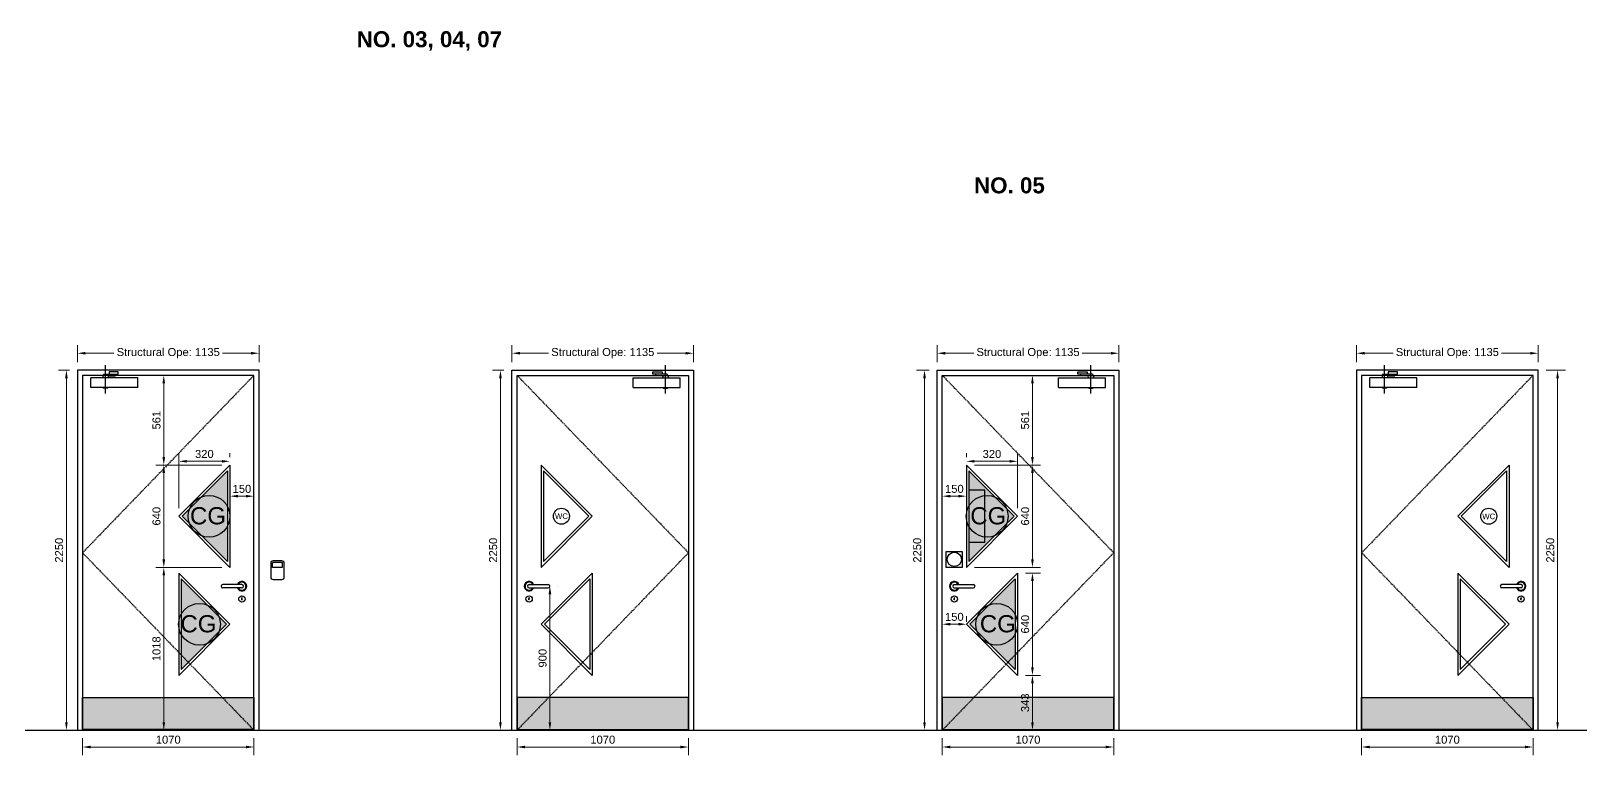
# Model space of a CAD drawing. Header units: inches. Extents: x -48459 to 205009, y 10398 to 54474.
# Drawn here: x 81900 to 91586, y 24313 to 28838 of the extents above; entities that cross this region are included whole.
import ezdxf

# ---------------------------------------------------------------- set-up
doc = ezdxf.new("R2010")
doc.units = ezdxf.units.IN
doc.header["$MEASUREMENT"] = 0
doc.linetypes.add('14-08 - Household Unit Master X-ref$0$DASHED2', pattern=[9.525, 6.35, -3.175])
for name, color, linetype in [('AR- ROOM NAMES', 3, 'Continuous'), ('AR-DOOR-', 8, 'Continuous'), ('AR-DOOR-HATCH', 9, 'Continuous'), ('AR-TEXT-DOORS', 8, 'Continuous'), ('MS-DIM', 8, 'Continuous'), ('QSS ELEVATION 2', 2, 'Continuous'), ('QSS ELEVATION 4', 8, 'Continuous')]:
    doc.layers.add(name, color=color, linetype=linetype)
doc.layers.add('Non Plotted', color=255, linetype='Continuous', lineweight=5, plot=False)
doc.styles.add('Arial', font='arial.ttf')
doc.styles.add('MS_1.200_6.0mm', font='arial.ttf', dxfattribs={"height": 1200})
doc.styles.add('PS_5mm', font='arial.ttf', dxfattribs={"height": 5})
doc.dimstyles.new('MS_1.20_2.5mm', dxfattribs={"dimtxt": 50, "dimasz": 50, "dimexe": 50, "dimexo": 50, "dimgap": 20, "dimtad": 1, "dimtoh": 1, "dimdec": 0, "dimdsep": 46, "dimtxsty": 'Arial', "dimcen": 50, "dimclrd": 256, "dimclre": 256, "dimclrt": 4, "dimadec": 0, "dimazin": 0, "dimtfac": 1, "dimtdec": 0, "dimtix": 1, "dimtmove": 2, "dimatfit": 2, "dimfxl": 1, "dimlwd": 18, "dimlwe": 18, "dimarcsym": 0})

# ---------------------------------------------------------------- blocks, each defined once
blk = doc.blocks.new('*D275')
at = {"layer": 'Defpoints', "color": 0, "transparency": 16777216}
for p in [(86040.6, 26823.9), (84905.6, 26717.7), (86040.6, 26717.7)]:
    blk.add_point(p, dxfattribs=at)
at = {"layer": 'MS-DIM', "lineweight": 18, "transparency": 16777216}
for p, q in [((84905.6, 26767.7), (84905.6, 26873.9)), ((86040.6, 26767.7), (86040.6, 26873.9)), ((84955.6, 26823.9), (85133.8, 26823.9)), ((85990.6, 26823.9), (85812.4, 26823.9))]:
    blk.add_line(p, q, dxfattribs=at)
at = {"layer": 'MS-DIM', "transparency": 16777216}
for points in [[(84955.6, 26832.2), (84955.6, 26815.6), (84905.6, 26823.9)], [(85990.6, 26832.2), (85990.6, 26815.6), (86040.6, 26823.9)]]:
    blk.add_solid(points, dxfattribs=at)
at = {"layer": 'MS-DIM', "color": 4, "transparency": 16777216, "insert": (85473.1, 26823.9), "char_height": 50, "attachment_point": 5, "style": 'Arial'}
blk.add_mtext('Structural Ope: 1135', dxfattribs=at)
blk = doc.blocks.new('*D276')
at = {"layer": 'Defpoints', "color": 0, "transparency": 16777216}
for p in [(84905.6, 26717.7), (84833.5, 24467.7), (84905.6, 24467.7)]:
    blk.add_point(p, dxfattribs=at)
at = {"layer": 'MS-DIM', "lineweight": 18, "transparency": 16777216}
for p, q in [((84855.6, 26717.7), (84783.5, 26717.7)), ((84833.5, 26667.7), (84833.5, 24517.7)), ((84855.6, 24467.7), (84783.5, 24467.7))]:
    blk.add_line(p, q, dxfattribs=at)
at = {"layer": 'MS-DIM', "transparency": 16777216}
for points in [[(84825.2, 26667.7), (84841.8, 26667.7), (84833.5, 26717.7)], [(84825.2, 24517.7), (84841.8, 24517.7), (84833.5, 24467.7)]]:
    blk.add_solid(points, dxfattribs=at)
at = {"layer": 'MS-DIM', "color": 4, "transparency": 16777216, "insert": (84788, 25592.7), "char_height": 50, "attachment_point": 5, "rotation": 90, "style": 'Arial'}
blk.add_mtext('2250', dxfattribs=at)
blk = doc.blocks.new('*D277')
at = {"layer": 'Defpoints', "color": 0, "transparency": 16777216}
for p in [(84937.6, 24467.7), (86008.6, 24467.7), (86008.6, 24362.5)]:
    blk.add_point(p, dxfattribs=at)
at = {"layer": 'MS-DIM', "lineweight": 18, "transparency": 16777216}
for p, q in [((84937.6, 24417.7), (84937.6, 24312.5)), ((86008.6, 24417.7), (86008.6, 24312.5)), ((84987.6, 24362.5), (85958.6, 24362.5))]:
    blk.add_line(p, q, dxfattribs=at)
at = {"layer": 'MS-DIM', "transparency": 16777216}
for points in [[(84987.6, 24370.9), (84987.6, 24354.2), (84937.6, 24362.5)], [(85958.6, 24370.9), (85958.6, 24354.2), (86008.6, 24362.5)]]:
    blk.add_solid(points, dxfattribs=at)
at = {"layer": 'MS-DIM', "color": 4, "transparency": 16777216, "insert": (85473.1, 24408.1), "char_height": 50, "attachment_point": 5, "style": 'Arial'}
blk.add_mtext('1070', dxfattribs=at)
blk = doc.blocks.new('*D279')
at = {"layer": 'Defpoints', "color": 0, "transparency": 16777216}
for p in [(85142.6, 25367.7), (85142.6, 24467.7), (85142.6, 24467.7)]:
    blk.add_point(p, dxfattribs=at)
at = {"layer": 'MS-DIM', "lineweight": 18, "transparency": 16777216}
for p, q in [((85142.6, 25317.7), (85142.6, 24517.7)), ((85192.6, 25367.7), (85192.6, 25367.7)), ((85192.6, 24467.7), (85192.6, 24467.7))]:
    blk.add_line(p, q, dxfattribs=at)
at = {"layer": 'MS-DIM', "transparency": 16777216}
for points in [[(85134.3, 25317.7), (85150.9, 25317.7), (85142.6, 25367.7)], [(85134.3, 24517.7), (85150.9, 24517.7), (85142.6, 24467.7)]]:
    blk.add_solid(points, dxfattribs=at)
at = {"layer": 'MS-DIM', "color": 4, "transparency": 16777216, "insert": (85097.1, 24917.7), "char_height": 50, "attachment_point": 5, "rotation": 90, "style": 'Arial'}
blk.add_mtext('900', dxfattribs=at)
blk = doc.blocks.new('*D280')
at = {"layer": 'Defpoints', "color": 0, "transparency": 16777216}
for p in [(82190.2, 26823.9), (82190.2, 26717.7), (83325.2, 26717.7)]:
    blk.add_point(p, dxfattribs=at)
at = {"layer": 'MS-DIM', "lineweight": 18, "transparency": 16777216}
for p, q in [((82190.2, 26767.7), (82190.2, 26873.9)), ((83325.2, 26767.7), (83325.2, 26873.9)), ((82240.2, 26823.9), (82418.3, 26823.9)), ((83275.2, 26823.9), (83097, 26823.9))]:
    blk.add_line(p, q, dxfattribs=at)
at = {"layer": 'MS-DIM', "transparency": 16777216}
for points in [[(82240.2, 26832.2), (82240.2, 26815.6), (82190.2, 26823.9)], [(83275.2, 26832.2), (83275.2, 26815.6), (83325.2, 26823.9)]]:
    blk.add_solid(points, dxfattribs=at)
at = {"layer": 'MS-DIM', "color": 4, "transparency": 16777216, "insert": (82757.7, 26823.9), "char_height": 50, "attachment_point": 5, "style": 'Arial'}
blk.add_mtext('Structural Ope: 1135', dxfattribs=at)
blk = doc.blocks.new('*D281')
at = {"layer": 'Defpoints', "color": 0, "transparency": 16777216}
for p in [(82222.2, 24467.7), (83293.2, 24467.7), (82222.2, 24362.5)]:
    blk.add_point(p, dxfattribs=at)
at = {"layer": 'MS-DIM', "lineweight": 18, "transparency": 16777216}
for p, q in [((82222.2, 24417.7), (82222.2, 24312.5)), ((83293.2, 24417.7), (83293.2, 24312.5)), ((83243.2, 24362.5), (82272.2, 24362.5))]:
    blk.add_line(p, q, dxfattribs=at)
at = {"layer": 'MS-DIM', "transparency": 16777216}
for points in [[(82272.2, 24370.9), (82272.2, 24354.2), (82222.2, 24362.5)], [(83243.2, 24370.9), (83243.2, 24354.2), (83293.2, 24362.5)]]:
    blk.add_solid(points, dxfattribs=at)
at = {"layer": 'MS-DIM', "color": 4, "transparency": 16777216, "insert": (82757.7, 24408.1), "char_height": 50, "attachment_point": 5, "style": 'Arial'}
blk.add_mtext('1070', dxfattribs=at)
blk = doc.blocks.new('*D282')
at = {"layer": 'Defpoints', "color": 0, "transparency": 16777216}
for p in [(88697.8, 26823.9), (87562.8, 26717.7), (88697.8, 26717.7)]:
    blk.add_point(p, dxfattribs=at)
at = {"layer": 'MS-DIM', "lineweight": 18, "transparency": 16777216}
for p, q in [((87562.8, 26767.7), (87562.8, 26873.9)), ((88697.8, 26767.7), (88697.8, 26873.9)), ((87612.8, 26823.9), (87791, 26823.9)), ((88647.8, 26823.9), (88469.6, 26823.9))]:
    blk.add_line(p, q, dxfattribs=at)
at = {"layer": 'MS-DIM', "transparency": 16777216}
for points in [[(87612.8, 26832.2), (87612.8, 26815.6), (87562.8, 26823.9)], [(88647.8, 26832.2), (88647.8, 26815.6), (88697.8, 26823.9)]]:
    blk.add_solid(points, dxfattribs=at)
at = {"layer": 'MS-DIM', "color": 4, "transparency": 16777216, "insert": (88130.3, 26823.9), "char_height": 50, "attachment_point": 5, "style": 'Arial'}
blk.add_mtext('Structural Ope: 1135', dxfattribs=at)
blk = doc.blocks.new('*D283')
at = {"layer": 'Defpoints', "color": 0, "transparency": 16777216}
for p in [(87562.8, 26717.7), (87483.5, 24467.7), (87562.8, 24467.7)]:
    blk.add_point(p, dxfattribs=at)
at = {"layer": 'MS-DIM', "lineweight": 18, "transparency": 16777216}
for p, q in [((87512.8, 26717.7), (87433.5, 26717.7)), ((87483.5, 26667.7), (87483.5, 24517.7)), ((87512.8, 24467.7), (87433.5, 24467.7))]:
    blk.add_line(p, q, dxfattribs=at)
at = {"layer": 'MS-DIM', "transparency": 16777216}
for points in [[(87475.2, 26667.7), (87491.9, 26667.7), (87483.5, 26717.7)], [(87475.2, 24517.7), (87491.9, 24517.7), (87483.5, 24467.7)]]:
    blk.add_solid(points, dxfattribs=at)
at = {"layer": 'MS-DIM', "color": 4, "transparency": 16777216, "insert": (87438, 25592.7), "char_height": 50, "attachment_point": 5, "rotation": 90, "style": 'Arial'}
blk.add_mtext('2250', dxfattribs=at)
blk = doc.blocks.new('*D284')
at = {"layer": 'Defpoints', "color": 0, "transparency": 16777216}
for p in [(87594.8, 24467.7), (88665.8, 24467.7), (88665.8, 24362.5)]:
    blk.add_point(p, dxfattribs=at)
at = {"layer": 'MS-DIM', "lineweight": 18, "transparency": 16777216}
for p, q in [((87594.8, 24417.7), (87594.8, 24312.5)), ((88665.8, 24417.7), (88665.8, 24312.5)), ((87644.8, 24362.5), (88615.8, 24362.5))]:
    blk.add_line(p, q, dxfattribs=at)
at = {"layer": 'MS-DIM', "transparency": 16777216}
for points in [[(87644.8, 24370.9), (87644.8, 24354.2), (87594.8, 24362.5)], [(88615.8, 24370.9), (88615.8, 24354.2), (88665.8, 24362.5)]]:
    blk.add_solid(points, dxfattribs=at)
at = {"layer": 'MS-DIM', "color": 4, "transparency": 16777216, "insert": (88130.3, 24408.1), "char_height": 50, "attachment_point": 5, "style": 'Arial'}
blk.add_mtext('1070', dxfattribs=at)
blk = doc.blocks.new('*D285')
at = {"layer": 'Defpoints', "color": 0, "transparency": 16777216}
for p in [(90183.1, 26823.9), (90183.1, 26717.7), (91318.1, 26717.7)]:
    blk.add_point(p, dxfattribs=at)
at = {"layer": 'MS-DIM', "lineweight": 18, "transparency": 16777216}
for p, q in [((90183.1, 26767.7), (90183.1, 26873.9)), ((91318.1, 26767.7), (91318.1, 26873.9)), ((90233.1, 26823.9), (90411.3, 26823.9)), ((91268.1, 26823.9), (91089.9, 26823.9))]:
    blk.add_line(p, q, dxfattribs=at)
at = {"layer": 'MS-DIM', "transparency": 16777216}
for points in [[(90233.1, 26832.2), (90233.1, 26815.6), (90183.1, 26823.9)], [(91268.1, 26832.2), (91268.1, 26815.6), (91318.1, 26823.9)]]:
    blk.add_solid(points, dxfattribs=at)
at = {"layer": 'MS-DIM', "color": 4, "transparency": 16777216, "insert": (90750.6, 26823.9), "char_height": 50, "attachment_point": 5, "style": 'Arial'}
blk.add_mtext('Structural Ope: 1135', dxfattribs=at)
blk = doc.blocks.new('*D286')
at = {"layer": 'Defpoints', "color": 0, "transparency": 16777216}
for p in [(91318.1, 26717.7), (91318.1, 24467.7), (91439.3, 24467.7)]:
    blk.add_point(p, dxfattribs=at)
at = {"layer": 'MS-DIM', "lineweight": 18, "transparency": 16777216}
for p, q in [((91368.1, 26717.7), (91489.3, 26717.7)), ((91439.3, 26667.7), (91439.3, 24517.7)), ((91368.1, 24467.7), (91489.3, 24467.7))]:
    blk.add_line(p, q, dxfattribs=at)
at = {"layer": 'MS-DIM', "transparency": 16777216}
for points in [[(91430.9, 26667.7), (91447.6, 26667.7), (91439.3, 26717.7)], [(91430.9, 24517.7), (91447.6, 24517.7), (91439.3, 24467.7)]]:
    blk.add_solid(points, dxfattribs=at)
at = {"layer": 'MS-DIM', "color": 4, "transparency": 16777216, "insert": (91393.7, 25592.7), "char_height": 50, "attachment_point": 5, "rotation": 90, "style": 'Arial'}
blk.add_mtext('2250', dxfattribs=at)
blk = doc.blocks.new('*D287')
at = {"layer": 'Defpoints', "color": 0, "transparency": 16777216}
for p in [(90215.1, 24467.7), (91286.1, 24467.7), (90215.1, 24362.5)]:
    blk.add_point(p, dxfattribs=at)
at = {"layer": 'MS-DIM', "lineweight": 18, "transparency": 16777216}
for p, q in [((90215.1, 24417.7), (90215.1, 24312.5)), ((91286.1, 24417.7), (91286.1, 24312.5)), ((91236.1, 24362.5), (90265.1, 24362.5))]:
    blk.add_line(p, q, dxfattribs=at)
at = {"layer": 'MS-DIM', "transparency": 16777216}
for points in [[(90265.1, 24370.9), (90265.1, 24354.2), (90215.1, 24362.5)], [(91236.1, 24370.9), (91236.1, 24354.2), (91286.1, 24362.5)]]:
    blk.add_solid(points, dxfattribs=at)
at = {"layer": 'MS-DIM', "color": 4, "transparency": 16777216, "insert": (90750.6, 24408.1), "char_height": 50, "attachment_point": 5, "style": 'Arial'}
blk.add_mtext('1070', dxfattribs=at)
blk = doc.blocks.new('A$C71843C44')
at = {"layer": 'AR-DOOR-HATCH'}
blk.add_lwpolyline([(0, 100), (100, 100), (100, 0), (0, 0)], close=True, dxfattribs=at)
blk.add_circle((50, 50), 44.4, dxfattribs=at)
blk = doc.blocks.new('*D295')
at = {"layer": 'Defpoints', "color": 0, "transparency": 16777216}
for p in [(87594.8, 25930.4), (87594.8, 25894.9), (87744.8, 25894.9)]:
    blk.add_point(p, dxfattribs=at)
at = {"layer": 'MS-DIM', "lineweight": 18, "transparency": 16777216}
for p, q in [((87594.8, 25944.9), (87594.8, 25980.4)), ((87744.8, 25944.9), (87744.8, 25980.4)), ((87694.8, 25930.4), (87644.8, 25930.4))]:
    blk.add_line(p, q, dxfattribs=at)
at = {"layer": 'MS-DIM', "transparency": 16777216}
for points in [[(87644.8, 25938.7), (87644.8, 25922.1), (87594.8, 25930.4)], [(87694.8, 25938.7), (87694.8, 25922.1), (87744.8, 25930.4)]]:
    blk.add_solid(points, dxfattribs=at)
at = {"layer": 'MS-DIM', "color": 4, "transparency": 16777216, "insert": (87669.8, 25975.9), "char_height": 50, "attachment_point": 5, "style": 'Arial'}
blk.add_mtext('150', dxfattribs=at)
blk = doc.blocks.new('*D296')
at = {"layer": 'Defpoints', "color": 0, "transparency": 16777216}
for p in [(87744.8, 26125.2), (87744.8, 25485.2), (88158, 25485.2)]:
    blk.add_point(p, dxfattribs=at)
at = {"layer": 'MS-DIM', "lineweight": 18, "transparency": 16777216}
for p, q in [((87794.8, 26125.2), (88208, 26125.2)), ((88158, 26075.2), (88158, 25535.2)), ((87794.8, 25485.2), (88208, 25485.2))]:
    blk.add_line(p, q, dxfattribs=at)
at = {"layer": 'MS-DIM', "transparency": 16777216}
for points in [[(88149.6, 26075.2), (88166.3, 26075.2), (88158, 26125.2)], [(88149.6, 25535.2), (88166.3, 25535.2), (88158, 25485.2)]]:
    blk.add_solid(points, dxfattribs=at)
at = {"layer": 'MS-DIM', "color": 4, "transparency": 16777216, "insert": (88112.5, 25805.2), "char_height": 50, "attachment_point": 5, "rotation": 90, "style": 'Arial'}
blk.add_mtext('640', dxfattribs=at)
blk = doc.blocks.new('*D297')
at = {"layer": 'Defpoints', "color": 0, "transparency": 16777216}
for p in [(88156.9, 26685.7), (88158, 26125.2), (88158, 26125.2)]:
    blk.add_point(p, dxfattribs=at)
at = {"layer": 'MS-DIM', "lineweight": 18, "transparency": 16777216}
for p, q in [((88158, 26635.7), (88158, 26175.2)), ((88206.9, 26685.7), (88208, 26685.7)), ((88208, 26125.2), (88208, 26125.2))]:
    blk.add_line(p, q, dxfattribs=at)
at = {"layer": 'MS-DIM', "transparency": 16777216}
for points in [[(88149.6, 26635.7), (88166.3, 26635.7), (88158, 26685.7)], [(88149.6, 26175.2), (88166.3, 26175.2), (88158, 26125.2)]]:
    blk.add_solid(points, dxfattribs=at)
at = {"layer": 'MS-DIM', "color": 4, "transparency": 16777216, "insert": (88112.5, 26405.5), "char_height": 50, "attachment_point": 5, "rotation": 90, "style": 'Arial'}
blk.add_mtext('561', dxfattribs=at)
blk = doc.blocks.new('*D298')
at = {"layer": 'Defpoints', "color": 0, "transparency": 16777216}
for p in [(87744.8, 26148.4), (87744.8, 26125.2), (88064.8, 25805.2)]:
    blk.add_point(p, dxfattribs=at)
at = {"layer": 'MS-DIM', "lineweight": 18, "transparency": 16777216}
for p, q in [((87744.8, 26175.2), (87744.8, 26198.4)), ((88064.8, 25855.2), (88064.8, 26198.4)), ((88014.8, 26148.4), (87794.8, 26148.4))]:
    blk.add_line(p, q, dxfattribs=at)
at = {"layer": 'MS-DIM', "transparency": 16777216}
for points in [[(87794.8, 26156.7), (87794.8, 26140.1), (87744.8, 26148.4)], [(88014.8, 26156.7), (88014.8, 26140.1), (88064.8, 26148.4)]]:
    blk.add_solid(points, dxfattribs=at)
at = {"layer": 'MS-DIM', "color": 4, "transparency": 16777216, "insert": (87904.8, 26194), "char_height": 50, "attachment_point": 5, "style": 'Arial'}
blk.add_mtext('320', dxfattribs=at)
blk = doc.blocks.new('*D299')
at = {"layer": 'Defpoints', "color": 0, "transparency": 16777216}
for p in [(83143.2, 25894.9), (83293.2, 25930.4), (83293.2, 25894.9)]:
    blk.add_point(p, dxfattribs=at)
at = {"layer": 'MS-DIM', "lineweight": 18, "transparency": 16777216}
for p, q in [((83143.2, 25944.9), (83143.2, 25980.4)), ((83293.2, 25944.9), (83293.2, 25980.4)), ((83193.2, 25930.4), (83243.2, 25930.4))]:
    blk.add_line(p, q, dxfattribs=at)
at = {"layer": 'MS-DIM', "transparency": 16777216}
for points in [[(83193.2, 25938.7), (83193.2, 25922.1), (83143.2, 25930.4)], [(83243.2, 25938.7), (83243.2, 25922.1), (83293.2, 25930.4)]]:
    blk.add_solid(points, dxfattribs=at)
at = {"layer": 'MS-DIM', "color": 4, "transparency": 16777216, "insert": (83218.2, 25975.9), "char_height": 50, "attachment_point": 5, "style": 'Arial'}
blk.add_mtext('150', dxfattribs=at)
blk = doc.blocks.new('*D300')
at = {"layer": 'Defpoints', "color": 0, "transparency": 16777216}
for p in [(83143.2, 26125.2), (82729.9, 25485.2), (83143.2, 25485.2)]:
    blk.add_point(p, dxfattribs=at)
at = {"layer": 'MS-DIM', "lineweight": 18, "transparency": 16777216}
for p, q in [((83093.2, 26125.2), (82679.9, 26125.2)), ((82729.9, 26075.2), (82729.9, 25535.2)), ((83093.2, 25485.2), (82679.9, 25485.2))]:
    blk.add_line(p, q, dxfattribs=at)
at = {"layer": 'MS-DIM', "transparency": 16777216}
for points in [[(82721.6, 26075.2), (82738.3, 26075.2), (82729.9, 26125.2)], [(82721.6, 25535.2), (82738.3, 25535.2), (82729.9, 25485.2)]]:
    blk.add_solid(points, dxfattribs=at)
at = {"layer": 'MS-DIM', "color": 4, "transparency": 16777216, "insert": (82684.4, 25805.2), "char_height": 50, "attachment_point": 5, "rotation": 90, "style": 'Arial'}
blk.add_mtext('640', dxfattribs=at)
blk = doc.blocks.new('*D301')
at = {"layer": 'Defpoints', "color": 0, "transparency": 16777216}
for p in [(82731, 26685.7), (82729.9, 26125.2), (82729.9, 26125.2)]:
    blk.add_point(p, dxfattribs=at)
at = {"layer": 'MS-DIM', "lineweight": 18, "transparency": 16777216}
for p, q in [((82681, 26685.7), (82679.9, 26685.7)), ((82729.9, 26635.7), (82729.9, 26175.2)), ((82679.9, 26125.2), (82679.9, 26125.2))]:
    blk.add_line(p, q, dxfattribs=at)
at = {"layer": 'MS-DIM', "transparency": 16777216}
for points in [[(82721.6, 26635.7), (82738.3, 26635.7), (82729.9, 26685.7)], [(82721.6, 26175.2), (82738.3, 26175.2), (82729.9, 26125.2)]]:
    blk.add_solid(points, dxfattribs=at)
at = {"layer": 'MS-DIM', "color": 4, "transparency": 16777216, "insert": (82684.4, 26405.5), "char_height": 50, "attachment_point": 5, "rotation": 90, "style": 'Arial'}
blk.add_mtext('561', dxfattribs=at)
blk = doc.blocks.new('*D302')
at = {"layer": 'Defpoints', "color": 0, "transparency": 16777216}
for p in [(83143.2, 26148.4), (83143.2, 26125.2), (82823.2, 25805.2)]:
    blk.add_point(p, dxfattribs=at)
at = {"layer": 'MS-DIM', "lineweight": 18, "transparency": 16777216}
for p, q in [((82823.2, 25855.2), (82823.2, 26198.4)), ((83143.2, 26175.2), (83143.2, 26198.4)), ((82873.2, 26148.4), (83093.2, 26148.4))]:
    blk.add_line(p, q, dxfattribs=at)
at = {"layer": 'MS-DIM', "transparency": 16777216}
for points in [[(82873.2, 26156.7), (82873.2, 26140.1), (82823.2, 26148.4)], [(83093.2, 26156.7), (83093.2, 26140.1), (83143.2, 26148.4)]]:
    blk.add_solid(points, dxfattribs=at)
at = {"layer": 'MS-DIM', "color": 4, "transparency": 16777216, "insert": (82983.2, 26194), "char_height": 50, "attachment_point": 5, "style": 'Arial'}
blk.add_mtext('320', dxfattribs=at)
blk = doc.blocks.new('*D303')
at = {"layer": 'Defpoints', "color": 0, "transparency": 16777216}
for p in [(82729.9, 25485.2), (82729.9, 24467.7), (82729.9, 24467.7)]:
    blk.add_point(p, dxfattribs=at)
at = {"layer": 'MS-DIM', "lineweight": 18, "transparency": 16777216}
for p, q in [((82679.9, 25485.2), (82679.9, 25485.2)), ((82729.9, 25435.2), (82729.9, 24517.7)), ((82679.9, 24467.7), (82679.9, 24467.7))]:
    blk.add_line(p, q, dxfattribs=at)
at = {"layer": 'MS-DIM', "transparency": 16777216}
for points in [[(82721.6, 25435.2), (82738.3, 25435.2), (82729.9, 25485.2)], [(82721.6, 24517.7), (82738.3, 24517.7), (82729.9, 24467.7)]]:
    blk.add_solid(points, dxfattribs=at)
at = {"layer": 'MS-DIM', "color": 4, "transparency": 16777216, "insert": (82684.4, 24976.5), "char_height": 50, "attachment_point": 5, "rotation": 90, "style": 'Arial'}
blk.add_mtext('1018', dxfattribs=at)
blk = doc.blocks.new('*D317')
at = {"layer": 'Defpoints', "color": 0, "transparency": 16777216}
for p in [(82190.2, 26717.7), (82121.4, 24467.7), (82190.2, 24467.7)]:
    blk.add_point(p, dxfattribs=at)
at = {"layer": 'MS-DIM', "lineweight": 18, "transparency": 16777216}
for p, q in [((82140.2, 26717.7), (82071.4, 26717.7)), ((82121.4, 26667.7), (82121.4, 24517.7)), ((82140.2, 24467.7), (82071.4, 24467.7))]:
    blk.add_line(p, q, dxfattribs=at)
at = {"layer": 'MS-DIM', "transparency": 16777216}
for points in [[(82113.1, 26667.7), (82129.8, 26667.7), (82121.4, 26717.7)], [(82113.1, 24517.7), (82129.8, 24517.7), (82121.4, 24467.7)]]:
    blk.add_solid(points, dxfattribs=at)
at = {"layer": 'MS-DIM', "color": 4, "transparency": 16777216, "insert": (82075.9, 25592.7), "char_height": 50, "attachment_point": 5, "rotation": 90, "style": 'Arial'}
blk.add_mtext('2250', dxfattribs=at)
blk = doc.blocks.new('*D318')
at = {"layer": 'Defpoints', "color": 0, "transparency": 16777216}
for p in [(87594.8, 25130.2), (87594.8, 25094.7), (87744.8, 25094.7)]:
    blk.add_point(p, dxfattribs=at)
at = {"layer": 'MS-DIM', "lineweight": 18, "transparency": 16777216}
for p, q in [((87594.8, 25144.7), (87594.8, 25180.2)), ((87694.8, 25130.2), (87644.8, 25130.2)), ((87744.8, 25144.7), (87744.8, 25180.2))]:
    blk.add_line(p, q, dxfattribs=at)
at = {"layer": 'MS-DIM', "transparency": 16777216}
for points in [[(87644.8, 25138.6), (87644.8, 25121.9), (87594.8, 25130.2)], [(87694.8, 25138.6), (87694.8, 25121.9), (87744.8, 25130.2)]]:
    blk.add_solid(points, dxfattribs=at)
at = {"layer": 'MS-DIM', "color": 4, "transparency": 16777216, "insert": (87669.8, 25175.8), "char_height": 50, "attachment_point": 5, "style": 'Arial'}
blk.add_mtext('150', dxfattribs=at)
blk = doc.blocks.new('*D319')
at = {"layer": 'Defpoints', "color": 0, "transparency": 16777216}
for p in [(88064.8, 24810.2), (88064.8, 24467.7), (88158, 24467.7)]:
    blk.add_point(p, dxfattribs=at)
at = {"layer": 'MS-DIM', "lineweight": 18, "transparency": 16777216}
for p, q in [((88114.8, 24810.2), (88208, 24810.2)), ((88158, 24760.2), (88158, 24517.7)), ((88114.8, 24467.7), (88208, 24467.7))]:
    blk.add_line(p, q, dxfattribs=at)
at = {"layer": 'MS-DIM', "transparency": 16777216}
for points in [[(88149.6, 24760.2), (88166.3, 24760.2), (88158, 24810.2)], [(88149.6, 24517.7), (88166.3, 24517.7), (88158, 24467.7)]]:
    blk.add_solid(points, dxfattribs=at)
at = {"layer": 'MS-DIM', "color": 4, "transparency": 16777216, "insert": (88112.4, 24639), "char_height": 50, "attachment_point": 5, "rotation": 90, "style": 'Arial'}
blk.add_mtext('343', dxfattribs=at)
blk = doc.blocks.new('*D320')
at = {"layer": 'Defpoints', "color": 0, "transparency": 16777216}
for p in [(88064.8, 25450.2), (88064.8, 24810.2), (88158, 24810.2)]:
    blk.add_point(p, dxfattribs=at)
at = {"layer": 'MS-DIM', "lineweight": 18, "transparency": 16777216}
for p, q in [((88114.8, 25450.2), (88208, 25450.2)), ((88158, 25400.2), (88158, 24860.2)), ((88114.8, 24810.2), (88208, 24810.2))]:
    blk.add_line(p, q, dxfattribs=at)
at = {"layer": 'MS-DIM', "transparency": 16777216}
for points in [[(88149.6, 25400.2), (88166.3, 25400.2), (88158, 25450.2)], [(88149.6, 24860.2), (88166.3, 24860.2), (88158, 24810.2)]]:
    blk.add_solid(points, dxfattribs=at)
at = {"layer": 'MS-DIM', "color": 4, "transparency": 16777216, "insert": (88112.5, 25130.2), "char_height": 50, "attachment_point": 5, "rotation": 90, "style": 'Arial'}
blk.add_mtext('640', dxfattribs=at)

msp = doc.modelspace()

# ---------------------------------------------------------------- hatches: boundary and pattern name
at = {"layer": 'AR-DOOR-HATCH'}
for color, points in [(254, [(83128.2, 25521.4), (83128.2, 26089), (82844.4, 25805.2)]), (254, [(87759.8, 25521.4), (87759.8, 26089), (88043.5, 25805.2)]), (254, [(82838.2, 24846.4), (82838.2, 25414), (83121.9, 25130.2)]), (254, [(88049.8, 24846.4), (88049.8, 25414), (87766, 25130.2)]), (252, [(82222.2, 24672.7), (83293.2, 24672.7), (83293.2, 24472.7), (82222.2, 24472.7)]), (252, [(86008.6, 24672.7), (84937.6, 24672.7), (84937.6, 24472.7), (86008.6, 24472.7)]), (252, [(88665.8, 24672.7), (87594.8, 24672.7), (87594.8, 24472.7), (88665.8, 24472.7)]), (252, [(90215.1, 24672.7), (91286.1, 24672.7), (91286.1, 24472.7), (90215.1, 24472.7)])]:
    msp.add_hatch(color=color, dxfattribs=at).paths.add_polyline_path(points)

# ---------------------------------------------------------------- linework, layer by layer
at = {"linetype": '14-08 - Household Unit Master X-ref$0$DASHED2'}
for points in [[(83293.2, 26685.7), (82222.2, 25576.7), (83293.2, 24467.7)], [(84937.6, 26685.7), (86008.6, 25576.7), (84937.6, 24467.7)], [(87594.8, 26685.7), (88665.8, 25576.7), (87594.8, 24467.7)], [(91286.1, 26685.7), (90215.1, 25576.7), (91286.1, 24467.7)]]:
    msp.add_lwpolyline(points, dxfattribs=at)
at = {"color": 252}
msp.add_lwpolyline([(87859.8, 25967.7), (87759.8, 25967.7), (87759.8, 25642.7), (87859.8, 25642.7)], close=True, dxfattribs=at)
at = {"layer": 'AR- ROOM NAMES', "linetype": 'Continuous', "ltscale": 10}
msp.add_line((78944.6, 24467.7), (95456.8, 24467.7), dxfattribs=at)
at = {"layer": 'AR-DOOR-'}
for p, q in [((82365.7, 26571.9), (82365.7, 26749)), ((85865.1, 26571.9), (85865.1, 26749)), ((88522.3, 26571.9), (88522.3, 26749)), ((90358.6, 26571.9), (90358.6, 26749)), ((82274.2, 26610.7), (82274.2, 26670.7)), ((82567.2, 26670.7), (82274.2, 26670.7)), ((82354.7, 26693.6), (82347.3, 26670.7)), ((82354.7, 26693.6), (82445.7, 26693.6)), ((82384.6, 26681.9), (82381, 26670.7)), ((82384.6, 26681.9), (82429, 26681.9)), ((82429, 26693.6), (82429, 26681.9)), ((82567.2, 26610.7), (82567.2, 26670.7)), ((85663.6, 26610.7), (85663.6, 26670.7)), ((85663.6, 26670.7), (85956.6, 26670.7)), ((85876.1, 26693.6), (85785.1, 26693.6)), ((85801.8, 26693.6), (85801.8, 26681.9)), ((85846.2, 26681.9), (85801.8, 26681.9)), ((85846.2, 26681.9), (85849.8, 26670.7)), ((85876.1, 26693.6), (85883.5, 26670.7)), ((85956.6, 26610.7), (85956.6, 26670.7)), ((88320.8, 26610.7), (88320.8, 26670.7)), ((88320.8, 26670.7), (88613.8, 26670.7)), ((88533.2, 26693.6), (88442.3, 26693.6)), ((88458.9, 26693.6), (88458.9, 26681.9)), ((88503.3, 26681.9), (88458.9, 26681.9)), ((88503.3, 26681.9), (88506.9, 26670.7)), ((88533.2, 26693.6), (88540.6, 26670.7)), ((88613.8, 26610.7), (88613.8, 26670.7)), ((90267.1, 26610.7), (90267.1, 26670.7)), ((90560.1, 26670.7), (90267.1, 26670.7)), ((90347.6, 26693.6), (90340.2, 26670.7)), ((90347.6, 26693.6), (90438.6, 26693.6)), ((90377.6, 26681.9), (90373.9, 26670.7)), ((90377.6, 26681.9), (90421.9, 26681.9)), ((90421.9, 26693.6), (90421.9, 26681.9)), ((90560.1, 26610.7), (90560.1, 26670.7)), ((82567.2, 26610.7), (82274.2, 26610.7)), ((82353.7, 26605.7), (82348.8, 26610.7)), ((82377.7, 26605.7), (82353.7, 26605.7)), ((82377.7, 26605.7), (82382.5, 26610.7)), ((85663.6, 26610.7), (85956.6, 26610.7)), ((85853.1, 26605.7), (85848.3, 26610.7)), ((85853.1, 26605.7), (85877.1, 26605.7)), ((85877.1, 26605.7), (85881.9, 26610.7)), ((88320.8, 26610.7), (88613.8, 26610.7)), ((88510.3, 26605.7), (88505.5, 26610.7)), ((88510.3, 26605.7), (88534.3, 26605.7)), ((88534.3, 26605.7), (88539.1, 26610.7)), ((90560.1, 26610.7), (90267.1, 26610.7)), ((90346.6, 26605.7), (90341.8, 26610.7)), ((90370.6, 26605.7), (90346.6, 26605.7)), ((90370.6, 26605.7), (90375.4, 26610.7))]:
    msp.add_line(p, q, dxfattribs=at)
for points in [[(82445.7, 26693.6), (82445.7, 26708.2), (82387.7, 26708.2), (82387.7, 26693.6)], [(85785.1, 26693.6), (85785.1, 26708.2), (85843.1, 26708.2), (85843.1, 26693.6)], [(88442.3, 26693.6), (88442.3, 26708.2), (88500.3, 26708.2), (88500.3, 26693.6)], [(90438.6, 26693.6), (90438.6, 26708.2), (90380.6, 26708.2), (90380.6, 26693.6)]]:
    msp.add_lwpolyline(points, dxfattribs=at)
at = {"layer": 'AR-DOOR-HATCH'}
for points in [[(82222.2, 24672.7), (83293.2, 24672.7), (83293.2, 24472.7), (82222.2, 24472.7)], [(86008.6, 24672.7), (84937.6, 24672.7), (84937.6, 24472.7), (86008.6, 24472.7)], [(88665.8, 24672.7), (87594.8, 24672.7), (87594.8, 24472.7), (88665.8, 24472.7)], [(90215.1, 24672.7), (91286.1, 24672.7), (91286.1, 24472.7), (90215.1, 24472.7)]]:
    msp.add_lwpolyline(points, close=True, dxfattribs=at)
at = {"layer": 'AR-TEXT-DOORS'}
for centre in [(83012.9, 25804.6), (87875, 25804.6), (82953.1, 25129.6), (87934.8, 25129.6)]:
    msp.add_circle(centre, 130.5, dxfattribs=at)
at = {"layer": 'QSS ELEVATION 2', "color": 4}
for points in [[(83325.2, 24467.7), (83325.2, 26717.7), (82190.2, 26717.7), (82190.2, 24467.7)], [(84905.6, 24467.7), (84905.6, 26717.7), (86040.6, 26717.7), (86040.6, 24467.7)], [(87562.8, 24467.7), (87562.8, 26717.7), (88697.8, 26717.7), (88697.8, 24467.7)], [(91318.1, 24467.7), (91318.1, 26717.7), (90183.1, 26717.7), (90183.1, 24467.7)]]:
    msp.add_lwpolyline(points, dxfattribs=at)
for points in [[(83143.2, 25485.2), (82823.2, 25805.2), (83143.2, 26125.2)], [(87744.8, 25485.2), (88064.8, 25805.2), (87744.8, 26125.2)], [(82823.2, 24810.2), (83143.2, 25130.2), (82823.2, 25450.2)], [(88064.8, 24810.2), (87744.8, 25130.2), (88064.8, 25450.2)]]:
    msp.add_lwpolyline(points, close=True, dxfattribs=at)
msp.add_lwpolyline([(83415.2, 25527.7), (83465.2, 25527.7, -0.414214), (83480.2, 25512.7), (83480.2, 25422.7, -0.414214), (83465.2, 25407.7), (83415.2, 25407.7, -0.414214), (83400.2, 25422.7), (83400.2, 25512.7, -0.414214)], format="xyb", close=True, dxfattribs=at)
at = {"layer": 'QSS ELEVATION 4'}
for p, q in [((83218.2, 25377.7), (83098.2, 25377.7)), ((85012.6, 25377.7), (85132.6, 25377.7)), ((87669.8, 25377.7), (87789.8, 25377.7)), ((91211.1, 25377.7), (91091.1, 25377.7)), ((83218.2, 25357.7), (83098.2, 25357.7)), ((83217.2, 25282.5), (83217.2, 25290.7)), ((83217.2, 25282.5), (83219.2, 25282.5)), ((83219.2, 25282.5), (83219.2, 25290.7)), ((85011.6, 25282.5), (85011.6, 25290.7)), ((85013.6, 25282.5), (85011.6, 25282.5)), ((85012.6, 25357.7), (85132.6, 25357.7)), ((85013.6, 25282.5), (85013.6, 25290.7)), ((87668.8, 25282.5), (87668.8, 25290.7)), ((87670.8, 25282.5), (87668.8, 25282.5)), ((87669.8, 25357.7), (87789.8, 25357.7)), ((87670.8, 25282.5), (87670.8, 25290.7)), ((91211.1, 25357.7), (91091.1, 25357.7)), ((91210.1, 25282.5), (91210.1, 25290.7)), ((91210.1, 25282.5), (91212.1, 25282.5)), ((91212.1, 25282.5), (91212.1, 25290.7))]:
    msp.add_line(p, q, dxfattribs=at)
for points in [[(83293.2, 24467.7), (83293.2, 26685.7), (82222.2, 26685.7), (82222.2, 24467.7)], [(84937.6, 24467.7), (84937.6, 26685.7), (86008.6, 26685.7), (86008.6, 24467.7)], [(87594.8, 24467.7), (87594.8, 26685.7), (88665.8, 26685.7), (88665.8, 24467.7)], [(91286.1, 24467.7), (91286.1, 26685.7), (90215.1, 26685.7), (90215.1, 24467.7)]]:
    msp.add_lwpolyline(points, dxfattribs=at)
for points in [[(83128.2, 25521.4), (82844.4, 25805.2), (83128.2, 26089)], [(85087.6, 25485.2), (85407.6, 25805.2), (85087.6, 26125.2)], [(85102.6, 25521.4), (85386.4, 25805.2), (85102.6, 26089)], [(87759.8, 25521.4), (88043.5, 25805.2), (87759.8, 26089)], [(91136.1, 25485.2), (90816.1, 25805.2), (91136.1, 26125.2)], [(91121.1, 25521.4), (90837.3, 25805.2), (91121.1, 26089)], [(82838.2, 24846.4), (83121.9, 25130.2), (82838.2, 25414)], [(85407.6, 24810.2), (85087.6, 25130.2), (85407.6, 25450.2)], [(85392.6, 24846.4), (85108.8, 25130.2), (85392.6, 25414)], [(88049.8, 24846.4), (87766, 25130.2), (88049.8, 25414)], [(90816.1, 24810.2), (91136.1, 25130.2), (90816.1, 25450.2)], [(90831.1, 24846.4), (91114.9, 25130.2), (90831.1, 25414)]]:
    msp.add_lwpolyline(points, close=True, dxfattribs=at)
msp.add_lwpolyline([(83415.2, 25517.7), (83465.2, 25517.7, -0.414214), (83470.2, 25512.7), (83470.2, 25484.8), (83410.2, 25484.8), (83410.2, 25512.7, -0.414214)], format="xyb", close=True, dxfattribs=at)
for centre, radius in [((85214.6, 25805.2), 50), ((91009.1, 25805.2), 50), ((83218.2, 25287.5), 20), ((85012.6, 25287.5), 20), ((87669.8, 25287.5), 20), ((91211.1, 25287.5), 20)]:
    msp.add_circle(centre, radius, dxfattribs=at)
for centre, radius, start, end in [((83098.2, 25367.7), 10, 90, 270), ((83218.2, 25367.7), 30, 199.47122, 160.52878), ((83218.2, 25367.7), 25, 203.57818, 156.42182), ((83218.2, 25367.7), 10, 270, 90), ((85012.6, 25367.7), 30, 19.47122, 340.52878), ((85012.6, 25367.7), 25, 23.57818, 336.42182), ((85012.6, 25367.7), 10, 90, 270), ((85132.6, 25367.7), 10, 270, 90), ((87669.8, 25367.7), 30, 19.47122, 340.52878), ((87669.8, 25367.7), 25, 23.57818, 336.42182), ((87669.8, 25367.7), 10, 90, 270), ((87789.8, 25367.7), 10, 270, 90), ((91091.1, 25367.7), 10, 90, 270), ((91211.1, 25367.7), 30, 199.47122, 160.52878), ((91211.1, 25367.7), 25, 203.57818, 156.42182), ((91211.1, 25367.7), 10, 270, 90), ((83218.2, 25292.5), 2, 300, 240), ((85012.6, 25292.5), 2, 300, 240), ((87669.8, 25292.5), 2, 300, 240), ((91211.1, 25292.5), 2, 300, 240)]:
    msp.add_arc(centre, radius, start, end, dxfattribs=at)

# ---------------------------------------------------------------- block references
at = {"layer": 'AR-DOOR-'}
msp.add_blockref('A$C71843C44', (87619.7, 25485.2), dxfattribs=at)

# ---------------------------------------------------------------- texts
at = {"layer": 'AR-TEXT-DOORS', "width": 502.397, "style": 'MS_1.200_6.0mm'}
for s, insert, char_height, attachment_point in [('CG', (83118.5, 25861.7), 107.35, 3), ('CG', (87769.4, 25861.7), 107.35, 1), ('WC', (85174.1, 25823.1), 35, 1), ('WC', (90968.7, 25821.7), 35, 1), ('CG', (83058.7, 25186.7), 107.35, 3), ('CG', (87829.2, 25186.7), 107.35, 1)]:
    msp.add_mtext(s, dxfattribs=dict(at, insert=insert, char_height=char_height, attachment_point=attachment_point))
at = {"layer": 'Non Plotted', "char_height": 200, "width": 1854.146, "attachment_point": 1, "style": 'PS_5mm'}
for s, insert in [('{\\fArial|b1|i0|c0|p34;\\H0.5x;NO. 03, 04, 07}', (83935.2, 28836.7)), ('{\\fArial|b1|i0|c0|p34;\\H0.5x;NO. 05}', (87792.8, 27923.3))]:
    msp.add_mtext(s, dxfattribs=dict(at, insert=insert))

# ---------------------------------------------------------------- dimensions: what is measured, and where the dimension line sits
at = {"layer": 'MS-DIM'}
for base, p1, p2, picture, middle in [((82190.2, 26823.9), (83325.2, 26717.7), (82190.2, 26717.7), '*D280', (82757.7, 26823.9)), ((90183.1, 26823.9), (91318.1, 26717.7), (90183.1, 26717.7), '*D285', (90750.6, 26823.9))]:
    dim = msp.add_linear_dim(base=base, p1=p1, p2=p2, angle=180, text='Structural Ope: <>', dimstyle='MS_1.20_2.5mm', dxfattribs=at)
    dim.commit()
    dim.dimension.update_dxf_attribs({"geometry": picture, "text_midpoint": middle, "dimtype": 160})
for base, p1, p2, picture, middle in [((86040.6, 26823.9), (84905.6, 26717.7), (86040.6, 26717.7), '*D275', (85473.1, 26823.9)), ((88697.8, 26823.9), (87562.8, 26717.7), (88697.8, 26717.7), '*D282', (88130.3, 26823.9))]:
    dim = msp.add_linear_dim(base=base, p1=p1, p2=p2, text='Structural Ope: <>', dimstyle='MS_1.20_2.5mm', dxfattribs=at)
    dim.commit()
    dim.dimension.update_dxf_attribs({"geometry": picture, "text_midpoint": middle, "dimtype": 160})
for base, p1, p2, angle, picture, middle in [((82121.4, 24467.7), (82190.2, 26717.7), (82190.2, 24467.7), 90, '*D317', (82075.9, 25592.7)), ((82729.9303491, 26125.2337041), (82730.9799406, 26685.7337042), (82729.9303491, 26125.2337041), 90, '*D301', (82684.4016998, 26405.4837041)), ((84833.5, 24467.7), (84905.6, 26717.7), (84905.6, 24467.7), 90, '*D276', (84788, 25592.7)), ((87483.5, 24467.7), (87562.8, 26717.7), (87562.8, 24467.7), 90, '*D283', (87438, 25592.7)), ((88157.9791165, 26125.2337041), (88156.9295251, 26685.7337042), (88157.9791165, 26125.2337041), 90, '*D297', (88112.4504671, 26405.4837041)), ((91439.3, 24467.7), (91318.1, 26717.7), (91318.1, 24467.7), 90, '*D286', (91393.7, 25592.7)), ((83143.2, 26148.4), (82823.2, 25805.2), (83143.2, 26125.2), 180, '*D302', (82983.2, 26194)), ((82729.9, 25485.2), (83143.2, 26125.2), (83143.2, 25485.2), 90, '*D300', (82684.4, 25805.2)), ((88158, 25485.2), (87744.8, 26125.2), (87744.8, 25485.2), 90, '*D296', (88112.5, 25805.2)), ((87594.8, 25930.4), (87744.8, 25894.9), (87594.8, 25894.9), 180, '*D295', (87669.8, 25975.9)), ((82729.9303491, 24467.7337041), (82729.9303491, 25485.2337041), (82729.9303491, 24467.7337041), 90, '*D303', (82684.4016998, 24976.4837041)), ((88158, 24810.2), (88064.8, 25450.2), (88064.8, 24810.2), 90, '*D320', (88112.5, 25130.2)), ((85142.6, 24467.7), (85142.6, 25367.7), (85142.6, 24467.7), 90, '*D279', (85097.1, 24917.7)), ((87594.8, 25130.2), (87744.8, 25094.7), (87594.8, 25094.7), 180, '*D318', (87669.8, 25175.8)), ((88157.9791165, 24467.7337041), (88064.7575536, 24810.2337041), (88064.7575536, 24467.7337041), 90, '*D319', (88112.4334139, 24638.9837041))]:
    dim = msp.add_linear_dim(base=base, p1=p1, p2=p2, angle=angle, dimstyle='MS_1.20_2.5mm', dxfattribs=at)
    dim.commit()
    dim.dimension.update_dxf_attribs({"geometry": picture, "text_midpoint": middle})
for base, p1, p2, picture, middle in [((87744.8, 26148.4), (88064.8, 25805.2), (87744.8, 26125.2), '*D298', (87904.8, 26194)), ((83293.2, 25930.4), (83143.2, 25894.9), (83293.2, 25894.9), '*D299', (83218.2, 25975.9))]:
    dim = msp.add_linear_dim(base=base, p1=p1, p2=p2, dimstyle='MS_1.20_2.5mm', dxfattribs=at)
    dim.commit()
    dim.dimension.update_dxf_attribs({"geometry": picture, "text_midpoint": middle})
for base, p1, p2, picture, middle in [((82222.2, 24362.5), (83293.2, 24467.7), (82222.2, 24467.7), '*D281', (82757.7, 24408.1)), ((90215.1, 24362.5), (91286.1, 24467.7), (90215.1, 24467.7), '*D287', (90750.6, 24408.1))]:
    dim = msp.add_linear_dim(base=base, p1=p1, p2=p2, angle=180, text='1070', dimstyle='MS_1.20_2.5mm', dxfattribs=at)
    dim.commit()
    dim.dimension.update_dxf_attribs({"geometry": picture, "text_midpoint": middle})
for base, p1, p2, picture, middle in [((86008.6, 24362.5), (84937.6, 24467.7), (86008.6, 24467.7), '*D277', (85473.1, 24408.1)), ((88665.8, 24362.5), (87594.8, 24467.7), (88665.8, 24467.7), '*D284', (88130.3, 24408.1))]:
    dim = msp.add_linear_dim(base=base, p1=p1, p2=p2, text='1070', dimstyle='MS_1.20_2.5mm', dxfattribs=at)
    dim.commit()
    dim.dimension.update_dxf_attribs({"geometry": picture, "text_midpoint": middle})

doc.saveas('drawing.dxf')
